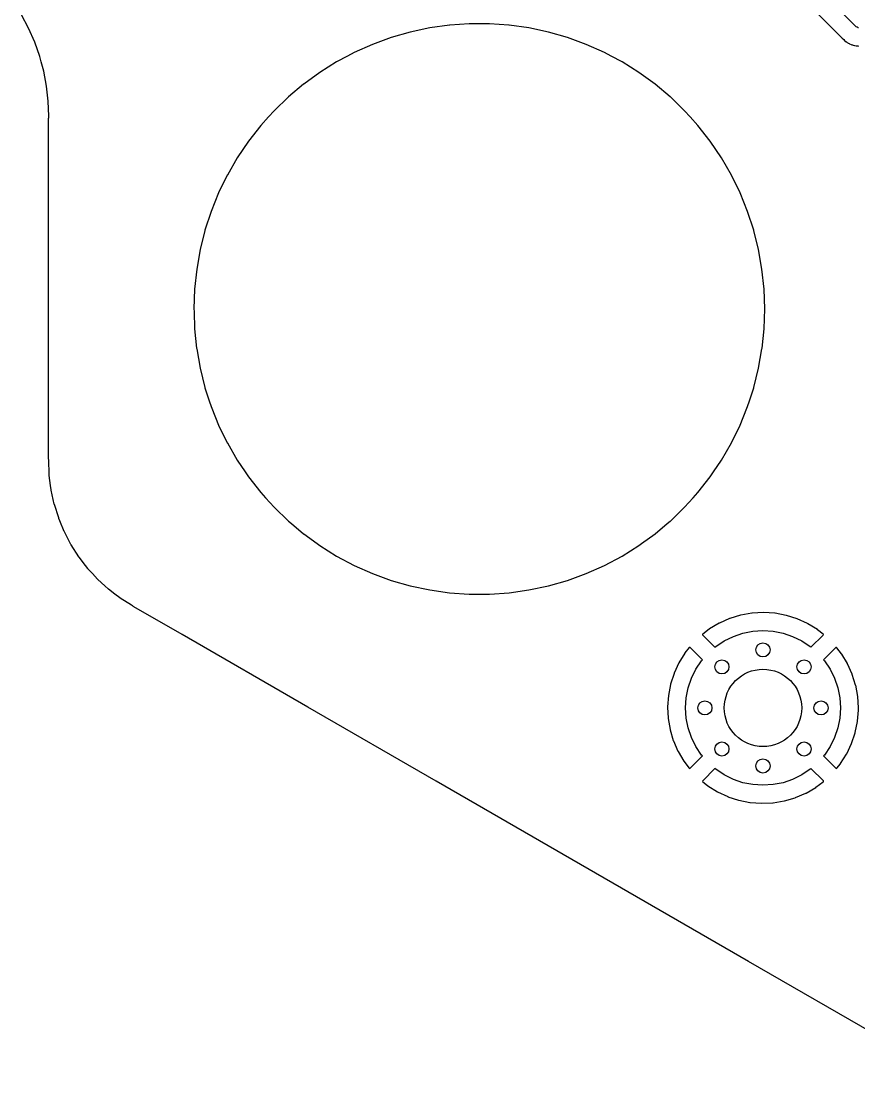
# Model space of a CAD drawing. Extents: x 144 to 253, y -181 to -52.
# Drawn here: x 185.74 to 209.53, y -171.5 to -140.91 of the extents above; entities that cross this region are included whole.
import ezdxf

# ---------------------------------------------------------------- set-up
doc = ezdxf.new("R2010")
doc.units = 0
doc.layers.add('BLACK', color=7, linetype='CONTINUOUS')

msp = doc.modelspace()

# ---------------------------------------------------------------- linework, layer by layer
at = {"layer": 'BLACK', "linetype": 'CONTINUOUS'}
for p, q in [((209.462, -141.058), (200.228, -131.825)), ((200.055, -132.37), (209.046, -141.362)), ((185.939, -141.102), (185.737, -140.72)), ((197.902, -141.016), (197.341, -141.094)), ((197.914, -141.015), (197.902, -141.016)), ((198.465, -140.976), (197.914, -141.015)), ((198.467, -140.976), (198.465, -140.976)), ((198.465, -140.976), (198.465, -140.976)), ((199.033, -140.976), (198.467, -140.976)), ((199.035, -140.976), (199.033, -140.976)), ((199.586, -141.015), (199.035, -140.976)), ((199.035, -140.976), (199.035, -140.976)), ((199.598, -141.016), (199.586, -141.015)), ((200.159, -141.094), (199.598, -141.016)), ((186.112, -141.498), (185.939, -141.102)), ((196.787, -141.212), (196.243, -141.368)), ((197.341, -141.094), (196.787, -141.212)), ((200.713, -141.212), (200.159, -141.094)), ((201.257, -141.368), (200.713, -141.212)), ((209.489, -141.073), (209.462, -141.058)), ((209.514, -141.09), (209.489, -141.073)), ((209.521, -141.091), (209.514, -141.09)), ((209.523, -141.092), (209.521, -141.091)), ((209.528, -141.092), (209.523, -141.092)), ((186.255, -141.906), (186.112, -141.498)), ((195.709, -141.563), (195.196, -141.791)), ((195.711, -141.562), (195.709, -141.563)), ((195.709, -141.563), (195.709, -141.563)), ((196.243, -141.368), (195.711, -141.562)), ((201.789, -141.562), (201.257, -141.368)), ((201.791, -141.563), (201.789, -141.562)), ((202.304, -141.791), (201.791, -141.563)), ((201.791, -141.563), (201.791, -141.563)), ((209.046, -141.362), (209.054, -141.371)), ((209.054, -141.371), (209.058, -141.377)), ((209.058, -141.377), (209.064, -141.382)), ((209.064, -141.382), (209.108, -141.424)), ((209.108, -141.424), (209.11, -141.426)), ((209.11, -141.426), (209.13, -141.446)), ((209.13, -141.446), (209.133, -141.449)), ((209.133, -141.449), (209.142, -141.456)), ((209.142, -141.456), (209.175, -141.487)), ((209.175, -141.487), (209.182, -141.49)), ((209.182, -141.49), (209.182, -141.49)), ((209.182, -141.49), (209.192, -141.496)), ((209.192, -141.496), (209.209, -141.507)), ((209.209, -141.507), (209.225, -141.52)), ((209.225, -141.52), (209.232, -141.523)), ((209.232, -141.523), (209.232, -141.523)), ((209.232, -141.523), (209.266, -141.537)), ((209.266, -141.537), (209.276, -141.542)), ((209.276, -141.542), (209.315, -141.564)), ((209.315, -141.564), (209.323, -141.566)), ((209.323, -141.566), (209.323, -141.566)), ((209.323, -141.566), (209.335, -141.569)), ((209.335, -141.569), (209.353, -141.575)), ((209.353, -141.575), (209.372, -141.583)), ((209.372, -141.583), (209.38, -141.584)), ((209.38, -141.584), (209.38, -141.584)), ((209.38, -141.584), (209.416, -141.59)), ((209.416, -141.59), (209.427, -141.593)), ((209.427, -141.593), (209.462, -141.602)), ((209.462, -141.602), (209.47, -141.603)), ((209.47, -141.603), (209.49, -141.603)), ((209.49, -141.603), (209.51, -141.605)), ((209.51, -141.605), (209.53, -141.608)), ((186.256, -141.909), (186.255, -141.906)), ((186.296, -142.057), (186.256, -141.909)), ((186.256, -141.909), (186.256, -141.909)), ((194.999, -141.895), (194.694, -142.058)), ((195.192, -141.793), (194.999, -141.895)), ((195.194, -141.792), (195.192, -141.793)), ((195.192, -141.793), (195.192, -141.793)), ((195.196, -141.791), (195.194, -141.792)), ((195.196, -141.791), (195.196, -141.791)), ((202.306, -141.792), (202.304, -141.791)), ((202.304, -141.791), (202.304, -141.791)), ((202.308, -141.793), (202.306, -141.792)), ((202.501, -141.895), (202.308, -141.793)), ((202.308, -141.793), (202.308, -141.793)), ((202.806, -142.058), (202.501, -141.895)), ((186.367, -142.324), (186.296, -142.057)), ((194.694, -142.058), (194.213, -142.358)), ((203.287, -142.358), (202.806, -142.058)), ((186.447, -142.749), (186.367, -142.324)), ((194.212, -142.359), (193.757, -142.69)), ((194.213, -142.358), (194.212, -142.359)), ((194.212, -142.359), (194.212, -142.359)), ((203.288, -142.359), (203.287, -142.358)), ((203.743, -142.69), (203.288, -142.359)), ((203.288, -142.359), (203.288, -142.359)), ((186.448, -142.751), (186.447, -142.749)), ((186.476, -143.001), (186.448, -142.751)), ((186.448, -142.751), (186.448, -142.751)), ((193.753, -142.692), (193.323, -143.054)), ((193.755, -142.691), (193.753, -142.692)), ((193.753, -142.692), (193.753, -142.692)), ((193.757, -142.69), (193.755, -142.691)), ((193.757, -142.69), (193.757, -142.69)), ((203.745, -142.691), (203.743, -142.69)), ((203.743, -142.69), (203.743, -142.69)), ((203.747, -142.692), (203.745, -142.691)), ((204.177, -143.054), (203.747, -142.692)), ((203.747, -142.692), (203.747, -142.692)), ((186.496, -143.179), (186.476, -143.001)), ((193.321, -143.055), (192.914, -143.448)), ((193.323, -143.054), (193.321, -143.055)), ((193.323, -143.054), (193.323, -143.054)), ((204.179, -143.055), (204.177, -143.054)), ((204.177, -143.054), (204.177, -143.054)), ((204.586, -143.448), (204.179, -143.055)), ((186.496, -143.181), (186.496, -143.179)), ((186.511, -143.593), (186.496, -143.181)), ((192.914, -143.448), (192.76, -143.62)), ((204.74, -143.62), (204.586, -143.448)), ((186.508, -143.664), (186.51, -143.643)), ((186.508, -153.357), (186.508, -143.664)), ((186.51, -143.643), (186.512, -143.628)), ((186.513, -143.605), (186.511, -143.593)), ((186.512, -143.628), (186.513, -143.623)), ((186.513, -143.606), (186.513, -143.605)), ((186.513, -143.611), (186.513, -143.606)), ((186.513, -143.623), (186.513, -143.611)), ((192.76, -143.62), (192.537, -143.868)), ((204.963, -143.868), (204.74, -143.62)), ((192.535, -143.869), (192.186, -144.315)), ((192.537, -143.868), (192.535, -143.869)), ((192.537, -143.868), (192.537, -143.868)), ((204.965, -143.869), (204.963, -143.868)), ((204.963, -143.868), (204.963, -143.868)), ((205.314, -144.315), (204.965, -143.869)), ((192.186, -144.315), (191.87, -144.785)), ((205.63, -144.785), (205.314, -144.315)), ((191.87, -144.785), (191.587, -145.275)), ((205.913, -145.275), (205.63, -144.785)), ((191.586, -145.277), (191.339, -145.782)), ((191.587, -145.275), (191.586, -145.277)), ((191.586, -145.277), (191.586, -145.277)), ((205.914, -145.277), (205.913, -145.275)), ((206.161, -145.782), (205.914, -145.277)), ((205.914, -145.277), (205.914, -145.277)), ((191.338, -145.784), (191.126, -146.309)), ((191.339, -145.782), (191.338, -145.784)), ((191.339, -145.782), (191.339, -145.782)), ((206.162, -145.784), (206.161, -145.782)), ((206.161, -145.782), (206.161, -145.782)), ((206.374, -146.309), (206.162, -145.784)), ((191.126, -146.311), (190.952, -146.846)), ((191.126, -146.309), (191.126, -146.311)), ((206.374, -146.311), (206.374, -146.309)), ((206.548, -146.846), (206.374, -146.311)), ((190.951, -146.848), (190.814, -147.397)), ((190.952, -146.846), (190.951, -146.848)), ((190.952, -146.846), (190.952, -146.846)), ((206.549, -146.848), (206.548, -146.846)), ((206.548, -146.846), (206.548, -146.846)), ((206.686, -147.397), (206.549, -146.848)), ((190.814, -147.397), (190.716, -147.955)), ((206.784, -147.955), (206.686, -147.397)), ((190.716, -147.955), (190.657, -148.518)), ((206.843, -148.518), (206.784, -147.955)), ((190.657, -148.518), (190.637, -149.084)), ((206.863, -149.084), (206.843, -148.518)), ((190.637, -149.084), (190.64, -149.158)), ((190.64, -149.158), (190.657, -149.65)), ((206.843, -149.65), (206.863, -149.084)), ((190.657, -149.65), (190.657, -149.652)), ((190.657, -149.652), (190.714, -150.194)), ((206.786, -150.194), (206.843, -149.652)), ((206.843, -149.652), (206.843, -149.65)), ((190.714, -150.194), (190.716, -150.213)), ((190.716, -150.213), (190.814, -150.771)), ((206.686, -150.771), (206.784, -150.213)), ((206.784, -150.213), (206.786, -150.194)), ((190.814, -150.771), (190.951, -151.32)), ((206.549, -151.32), (206.686, -150.771)), ((190.951, -151.32), (190.952, -151.322)), ((190.952, -151.322), (190.952, -151.322)), ((190.952, -151.322), (191.073, -151.695)), ((206.427, -151.695), (206.548, -151.322)), ((206.548, -151.322), (206.549, -151.32)), ((206.548, -151.322), (206.548, -151.322)), ((191.073, -151.695), (191.126, -151.859)), ((206.374, -151.859), (206.427, -151.695)), ((191.126, -151.859), (191.127, -151.861)), ((191.127, -151.861), (191.127, -151.861)), ((191.127, -151.861), (191.252, -152.171)), ((206.248, -152.171), (206.373, -151.861)), ((206.373, -151.861), (206.374, -151.859)), ((206.373, -151.861), (206.373, -151.861)), ((191.252, -152.171), (191.338, -152.384)), ((206.162, -152.384), (206.248, -152.171)), ((191.338, -152.384), (191.339, -152.386)), ((191.339, -152.386), (191.339, -152.386)), ((191.339, -152.386), (191.586, -152.891)), ((205.914, -152.891), (206.161, -152.386)), ((206.161, -152.386), (206.162, -152.384)), ((206.161, -152.386), (206.161, -152.386)), ((191.586, -152.891), (191.587, -152.893)), ((191.587, -152.893), (191.87, -153.383)), ((205.63, -153.383), (205.913, -152.893)), ((205.913, -152.893), (205.914, -152.891)), ((186.509, -153.375), (186.508, -153.357)), ((186.513, -153.403), (186.509, -153.375)), ((186.51, -153.45), (186.512, -153.424)), ((186.522, -153.718), (186.51, -153.45)), ((186.512, -153.42), (186.513, -153.415)), ((186.512, -153.424), (186.512, -153.42)), ((186.512, -153.42), (186.512, -153.42)), ((186.513, -153.415), (186.513, -153.403)), ((191.87, -153.383), (191.871, -153.385)), ((191.871, -153.385), (191.871, -153.385)), ((191.871, -153.385), (192.096, -153.718)), ((205.404, -153.718), (205.629, -153.385)), ((205.629, -153.385), (205.63, -153.383)), ((205.629, -153.385), (205.629, -153.385)), ((186.526, -153.812), (186.522, -153.718)), ((186.527, -153.823), (186.526, -153.812)), ((186.563, -154.099), (186.527, -153.823)), ((192.096, -153.718), (192.186, -153.853)), ((192.186, -153.853), (192.535, -154.299)), ((204.965, -154.299), (205.314, -153.853)), ((205.314, -153.853), (205.404, -153.718)), ((186.58, -154.224), (186.563, -154.099)), ((186.582, -154.235), (186.58, -154.224)), ((186.669, -154.63), (186.582, -154.235)), ((192.535, -154.299), (192.537, -154.301)), ((192.537, -154.301), (192.537, -154.301)), ((192.537, -154.301), (192.674, -154.453)), ((192.674, -154.453), (192.914, -154.72)), ((204.586, -154.72), (204.826, -154.453)), ((204.826, -154.453), (204.963, -154.301)), ((204.963, -154.301), (204.965, -154.299)), ((204.963, -154.301), (204.963, -154.301)), ((186.672, -154.641), (186.669, -154.63)), ((186.794, -155.026), (186.672, -154.641)), ((192.914, -154.72), (193.321, -155.113)), ((204.179, -155.113), (204.586, -154.72)), ((186.797, -155.037), (186.794, -155.026)), ((186.828, -155.112), (186.797, -155.037)), ((186.952, -155.41), (186.828, -155.112)), ((186.957, -155.42), (186.952, -155.41)), ((193.321, -155.113), (193.323, -155.115)), ((193.323, -155.115), (193.323, -155.115)), ((193.323, -155.115), (193.411, -155.188)), ((193.411, -155.188), (193.755, -155.477)), ((203.745, -155.477), (204.089, -155.188)), ((204.089, -155.188), (204.177, -155.115)), ((204.177, -155.115), (204.179, -155.113)), ((204.177, -155.115), (204.177, -155.115)), ((187.143, -155.779), (186.957, -155.42)), ((193.755, -155.477), (193.757, -155.478)), ((193.757, -155.478), (193.757, -155.478)), ((193.757, -155.478), (194.14, -155.757)), ((203.36, -155.757), (203.743, -155.478)), ((203.743, -155.478), (203.745, -155.477)), ((203.743, -155.478), (203.743, -155.478)), ((187.149, -155.788), (187.143, -155.779)), ((187.366, -156.13), (187.149, -155.788)), ((194.14, -155.757), (194.213, -155.81)), ((194.213, -155.81), (194.694, -156.11)), ((202.806, -156.11), (203.287, -155.81)), ((203.287, -155.81), (203.36, -155.757)), ((187.373, -156.139), (187.366, -156.13)), ((187.554, -156.375), (187.373, -156.139)), ((194.694, -156.11), (195.194, -156.376)), ((202.306, -156.376), (202.806, -156.11)), ((187.619, -156.459), (187.554, -156.375)), ((187.626, -156.468), (187.619, -156.459)), ((187.753, -156.606), (187.626, -156.468)), ((187.899, -156.766), (187.753, -156.606)), ((195.194, -156.376), (195.196, -156.377)), ((195.196, -156.377), (195.196, -156.377)), ((195.196, -156.377), (195.709, -156.605)), ((195.709, -156.605), (195.711, -156.606)), ((195.711, -156.606), (196.243, -156.8)), ((201.257, -156.8), (201.789, -156.606)), ((201.789, -156.606), (201.791, -156.605)), ((201.791, -156.605), (202.304, -156.377)), ((202.304, -156.377), (202.306, -156.376)), ((202.304, -156.377), (202.304, -156.377)), ((187.907, -156.774), (187.899, -156.766)), ((188.106, -156.957), (187.907, -156.774)), ((196.243, -156.8), (196.787, -156.956)), ((200.713, -156.956), (201.257, -156.8)), ((188.205, -157.047), (188.106, -156.957)), ((188.213, -157.054), (188.205, -157.047)), ((188.393, -157.192), (188.213, -157.054)), ((188.534, -157.3), (188.393, -157.192)), ((196.787, -156.956), (197.341, -157.074)), ((197.341, -157.074), (197.902, -157.153)), ((197.902, -157.153), (197.904, -157.153)), ((197.904, -157.153), (198.465, -157.192)), ((198.465, -157.192), (198.465, -157.192)), ((198.465, -157.192), (198.467, -157.192)), ((198.467, -157.192), (199.033, -157.192)), ((199.033, -157.192), (199.035, -157.192)), ((199.035, -157.192), (199.596, -157.153)), ((199.035, -157.192), (199.035, -157.192)), ((199.596, -157.153), (199.598, -157.153)), ((199.598, -157.153), (200.159, -157.074)), ((200.159, -157.074), (200.713, -156.956)), ((188.543, -157.307), (188.534, -157.3)), ((188.859, -157.508), (188.543, -157.307)), ((188.878, -157.518), (188.859, -157.508)), ((188.889, -157.522), (188.878, -157.518)), ((188.897, -157.525), (188.889, -157.522)), ((188.889, -157.522), (188.889, -157.522)), ((188.904, -157.531), (188.897, -157.525)), ((188.916, -157.541), (188.904, -157.531)), ((188.904, -157.531), (188.904, -157.531)), ((188.932, -157.552), (188.916, -157.541)), ((190.3, -158.341), (188.932, -157.552)), ((206.176, -157.791), (205.87, -157.884)), ((206.183, -157.789), (206.176, -157.791)), ((206.497, -157.734), (206.183, -157.789)), ((206.504, -157.733), (206.497, -157.734)), ((206.823, -157.715), (206.504, -157.733)), ((206.83, -157.715), (206.823, -157.715)), ((207.149, -157.736), (206.83, -157.715)), ((207.156, -157.737), (207.149, -157.736)), ((207.47, -157.796), (207.156, -157.737)), ((207.477, -157.798), (207.47, -157.796)), ((207.781, -157.894), (207.477, -157.798)), ((205.565, -158.019), (205.291, -158.182)), ((205.572, -158.016), (205.565, -158.019)), ((205.863, -157.887), (205.572, -158.016)), ((205.87, -157.884), (205.863, -157.887)), ((207.788, -157.897), (207.781, -157.894)), ((208.079, -158.029), (207.788, -157.897)), ((208.085, -158.032), (208.079, -158.029)), ((208.358, -158.198), (208.085, -158.032)), ((193.871, -160.403), (190.3, -158.341)), ((205.099, -158.33), (205.09, -158.341)), ((205.09, -158.341), (205.097, -158.353)), ((205.097, -158.353), (205.448, -158.704)), ((205.285, -158.186), (205.099, -158.33)), ((205.291, -158.182), (205.285, -158.186)), ((205.712, -158.523), (205.971, -158.395)), ((205.971, -158.395), (206.243, -158.303)), ((206.243, -158.303), (206.525, -158.247)), ((206.525, -158.247), (206.812, -158.228)), ((206.812, -158.228), (207.1, -158.247)), ((207.1, -158.247), (207.382, -158.303)), ((207.382, -158.303), (207.654, -158.395)), ((207.654, -158.395), (207.912, -158.523)), ((208.177, -158.704), (208.527, -158.354)), ((208.364, -158.203), (208.358, -158.198)), ((208.526, -158.331), (208.364, -158.203)), ((208.534, -158.341), (208.526, -158.331)), ((208.527, -158.354), (208.534, -158.341)), ((204.715, -158.714), (204.595, -158.865)), ((204.726, -158.707), (204.715, -158.714)), ((204.739, -158.714), (204.726, -158.707)), ((205.089, -159.064), (204.739, -158.714)), ((205.448, -158.704), (205.473, -158.683)), ((205.473, -158.683), (205.712, -158.523)), ((207.912, -158.523), (208.152, -158.683)), ((208.152, -158.683), (208.177, -158.704)), ((208.887, -158.713), (208.536, -159.064)), ((208.899, -158.706), (208.887, -158.713)), ((208.91, -158.715), (208.899, -158.706)), ((209.046, -158.888), (208.91, -158.715)), ((204.591, -158.871), (204.424, -159.143)), ((204.595, -158.865), (204.591, -158.871)), ((205.067, -159.089), (205.089, -159.064)), ((208.536, -159.064), (208.558, -159.089)), ((209.05, -158.895), (209.046, -158.888)), ((209.215, -159.168), (209.05, -158.895)), ((204.42, -159.149), (204.286, -159.439)), ((204.424, -159.143), (204.42, -159.149)), ((204.78, -159.586), (204.907, -159.328)), ((204.907, -159.328), (205.067, -159.089)), ((208.558, -159.089), (208.718, -159.328)), ((208.718, -159.328), (208.845, -159.586)), ((209.218, -159.175), (209.215, -159.168)), ((209.349, -159.466), (209.218, -159.175)), ((204.284, -159.446), (204.186, -159.75)), ((204.286, -159.439), (204.284, -159.446)), ((204.687, -159.859), (204.78, -159.586)), ((208.845, -159.586), (208.938, -159.859)), ((209.351, -159.473), (209.349, -159.466)), ((209.446, -159.777), (209.351, -159.473)), ((204.184, -159.757), (204.123, -160.07)), ((204.186, -159.75), (204.184, -159.757)), ((204.631, -160.141), (204.687, -159.859)), ((208.938, -159.859), (208.994, -160.141)), ((209.448, -159.785), (209.446, -159.777)), ((209.505, -160.098), (209.448, -159.785)), ((204.122, -160.078), (204.1, -160.396)), ((204.123, -160.07), (204.122, -160.078)), ((204.612, -160.428), (204.631, -160.141)), ((208.994, -160.141), (209.012, -160.428)), ((209.506, -160.106), (209.505, -160.098)), ((209.525, -160.426), (209.506, -160.106)), ((197.527, -162.514), (193.871, -160.403)), ((204.1, -160.396), (204.1, -160.403)), ((204.1, -160.403), (204.116, -160.722)), ((204.631, -160.715), (204.612, -160.428)), ((209.012, -160.428), (208.994, -160.715)), ((209.499, -160.806), (209.525, -160.487)), ((209.525, -160.43), (209.525, -160.426)), ((209.525, -160.483), (209.525, -160.43)), ((209.525, -160.487), (209.525, -160.483)), ((204.116, -160.722), (204.117, -160.729)), ((204.117, -160.729), (204.171, -161.044)), ((204.687, -160.997), (204.631, -160.715)), ((208.994, -160.715), (208.938, -160.997)), ((209.434, -161.126), (209.498, -160.814)), ((209.498, -160.814), (209.499, -160.806)), ((204.171, -161.044), (204.172, -161.051)), ((204.172, -161.051), (204.264, -161.357)), ((204.78, -161.27), (204.687, -160.997)), ((208.938, -160.997), (208.845, -161.27)), ((209.331, -161.436), (209.432, -161.134)), ((209.432, -161.134), (209.434, -161.126)), ((204.264, -161.357), (204.266, -161.364)), ((204.266, -161.364), (204.394, -161.656)), ((204.907, -161.528), (204.78, -161.27)), ((205.067, -161.767), (204.907, -161.528)), ((208.718, -161.528), (208.558, -161.767)), ((208.845, -161.27), (208.718, -161.528)), ((209.192, -161.731), (209.328, -161.443)), ((209.328, -161.443), (209.331, -161.436)), ((204.394, -161.656), (204.397, -161.663)), ((204.397, -161.663), (204.559, -161.938)), ((204.738, -162.144), (205.089, -161.792)), ((205.089, -161.792), (205.067, -161.767)), ((208.558, -161.767), (208.536, -161.792)), ((208.536, -161.792), (208.886, -162.142)), ((209.018, -162.008), (209.188, -161.738)), ((209.188, -161.738), (209.192, -161.731)), ((204.559, -161.938), (204.563, -161.944)), ((204.563, -161.944), (204.714, -162.142)), ((204.714, -162.142), (204.725, -162.15)), ((204.725, -162.15), (204.738, -162.144)), ((208.886, -162.142), (208.899, -162.149)), ((208.899, -162.149), (208.909, -162.142)), ((208.909, -162.142), (209.013, -162.014)), ((209.013, -162.014), (209.018, -162.008)), ((205.448, -162.151), (205.098, -162.501)), ((205.473, -162.173), (205.448, -162.151)), ((205.712, -162.333), (205.473, -162.173)), ((205.971, -162.46), (205.712, -162.333)), ((207.912, -162.333), (207.654, -162.46)), ((208.152, -162.173), (207.912, -162.333)), ((208.177, -162.151), (208.152, -162.173)), ((208.529, -162.503), (208.177, -162.151)), ((206.405, -167.64), (197.527, -162.514)), ((205.098, -162.501), (205.091, -162.514)), ((205.091, -162.514), (205.099, -162.525)), ((205.099, -162.525), (205.238, -162.637)), ((205.238, -162.637), (205.244, -162.641)), ((205.244, -162.641), (205.515, -162.81)), ((206.243, -162.553), (205.971, -162.46)), ((206.525, -162.609), (206.243, -162.553)), ((206.812, -162.628), (206.525, -162.609)), ((207.1, -162.609), (206.812, -162.628)), ((207.382, -162.553), (207.1, -162.609)), ((207.654, -162.46), (207.382, -162.553)), ((208.035, -162.85), (208.311, -162.69)), ((208.311, -162.69), (208.317, -162.685)), ((208.317, -162.685), (208.527, -162.527)), ((208.527, -162.527), (208.535, -162.515)), ((208.535, -162.515), (208.529, -162.503)), ((205.515, -162.81), (205.521, -162.814)), ((205.521, -162.814), (205.81, -162.949)), ((205.81, -162.949), (205.817, -162.952)), ((205.817, -162.952), (206.12, -163.051)), ((206.12, -163.051), (206.128, -163.053)), ((206.128, -163.053), (206.441, -163.115)), ((207.422, -163.071), (207.728, -162.982)), ((207.728, -162.982), (207.735, -162.979)), ((207.735, -162.979), (208.028, -162.853)), ((208.028, -162.853), (208.035, -162.85)), ((206.441, -163.115), (206.448, -163.116)), ((206.448, -163.116), (206.766, -163.14)), ((206.766, -163.14), (206.774, -163.14)), ((206.774, -163.14), (207.092, -163.126)), ((207.092, -163.126), (207.1, -163.125)), ((207.1, -163.125), (207.414, -163.073)), ((207.414, -163.073), (207.422, -163.071)), ((213.098, -171.504), (206.405, -167.64))]:
    msp.add_line(p, q, dxfattribs=at)
at = {"layer": 'BLACK'}
for centre, radius in [((206.812, -158.778), 0.2), ((205.646, -159.261), 0.2), ((207.979, -159.261), 0.2), ((206.812, -160.428), 1.1), ((205.162, -160.428), 0.2), ((208.462, -160.428), 0.2), ((205.646, -161.595), 0.2), ((207.979, -161.595), 0.2), ((206.812, -162.078), 0.2)]:
    msp.add_circle(centre, radius, dxfattribs=at)

doc.saveas('drawing.dxf')
